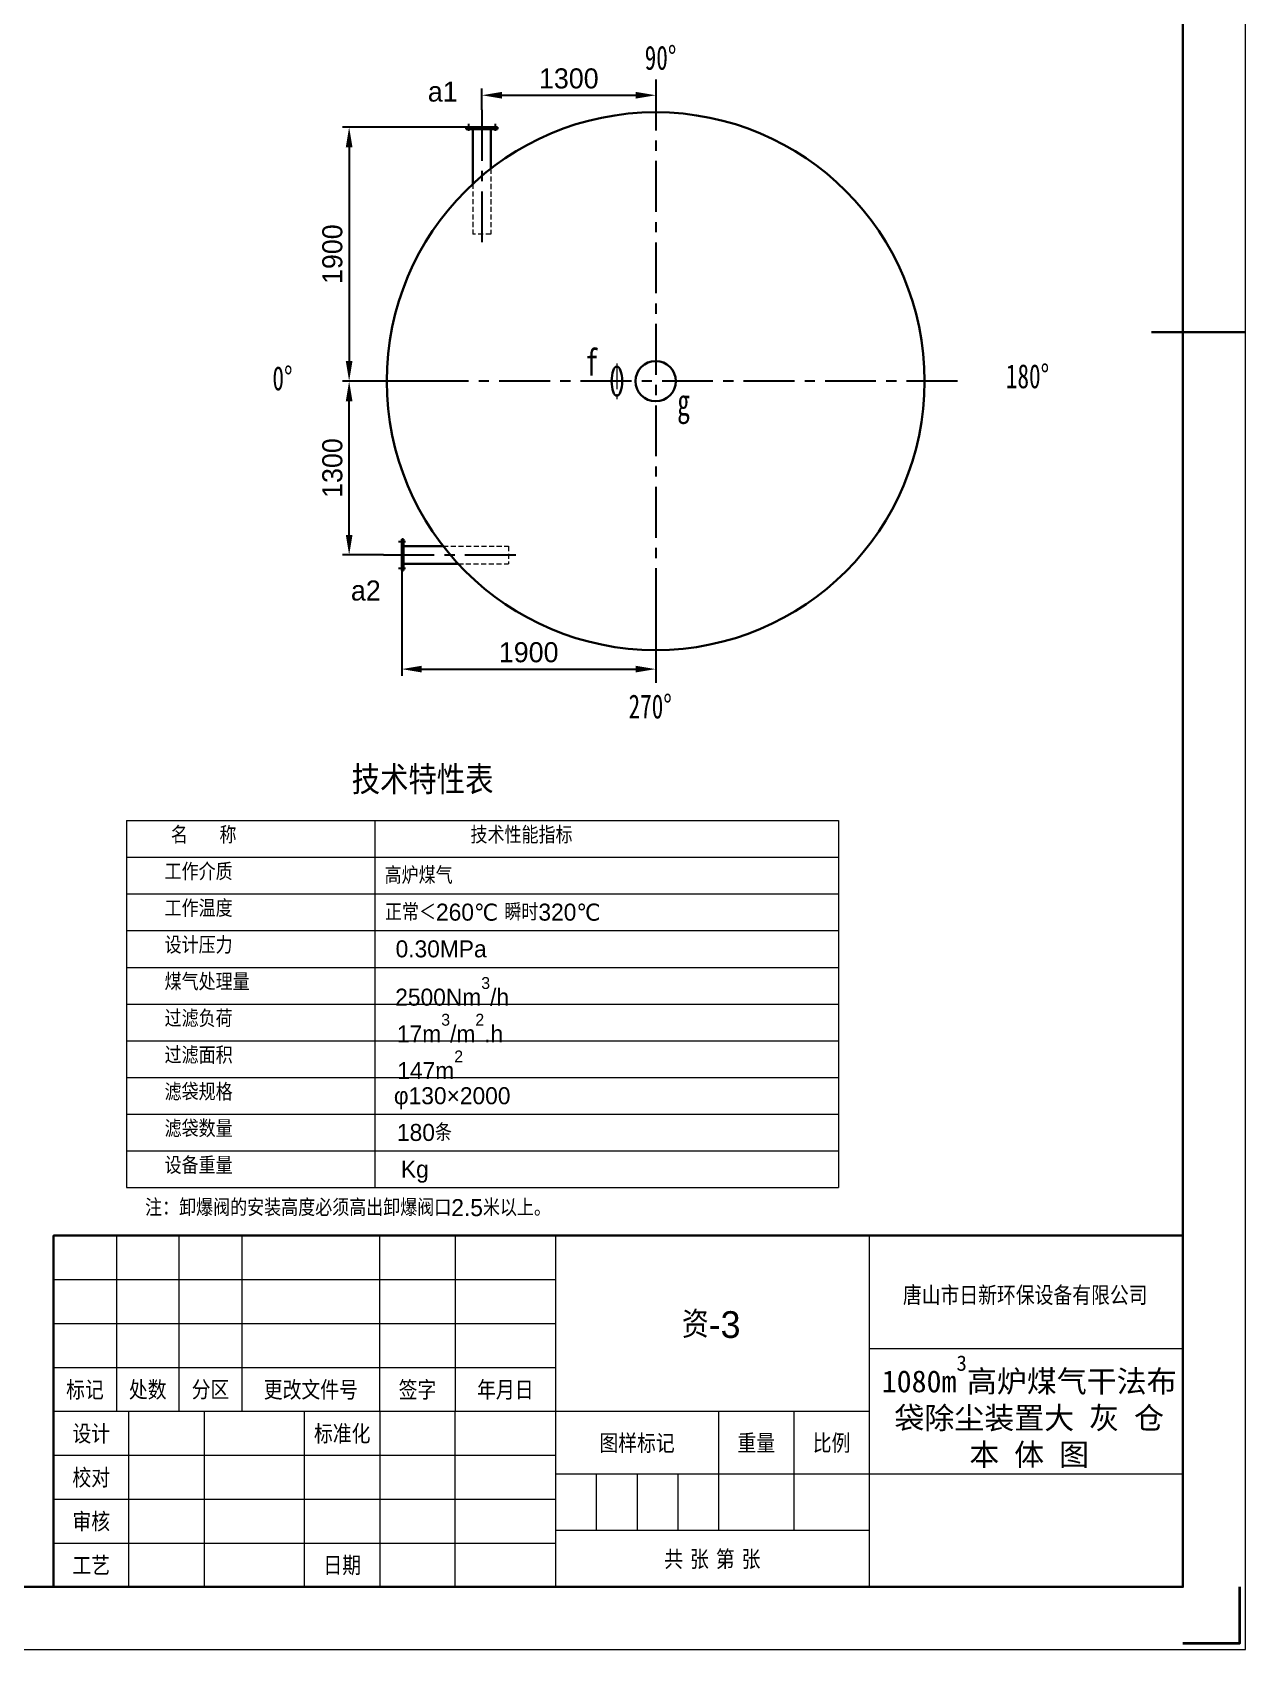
# Model space of a CAD drawing. Header units: millimetres. Extents: x 48549 to 244689, y 99496 to 172785.
# Drawn here: x 235613 to 244689, y 128630 to 140730 of the extents above; entities that cross this region are included whole.
import ezdxf
from ezdxf.enums import TextEntityAlignment as Align

# ---------------------------------------------------------------- set-up
doc = ezdxf.new("R2010")
doc.units = ezdxf.units.MM
doc.header["$LTSCALE"] = 3
doc.linetypes.add('CENTERX2', pattern=[101.6, 63.5, -12.7, 12.7, -12.7])
doc.linetypes.add('DASHED', pattern=[19.05, 12.7, -6.35])
doc.layers.add('Layer1', color=1, linetype='CENTERX2')
for name, color, linetype, lineweight in [('Layer3', 6, 'Continuous', 18), ('Layer4', 4, 'DASHED', 5), ('图层1', 7, 'Continuous', 30), ('图层2', 1, 'CENTERX2', 15), ('图层3', 6, 'Continuous', 9), ('图框_内框线', 5, 'Continuous', 30), ('图框_外框线', 7, 'Continuous', 9), ('图框_角线', 5, 'Continuous', 35)]:
    doc.layers.add(name, color=color, linetype=linetype, lineweight=lineweight)
doc.styles.get("Standard").update_dxf_attribs({"font": 'isocp.shx', "width": 0.707, "bigfont": 'hztxt.shx'})
doc.styles.add('仿宋体', font='ttxt1.shx', dxfattribs={"bigfont": 'hzfs.shx'})
doc.styles.add('工程字', font='gbenor.shx', dxfattribs={"bigfont": 'gbcbig.shx'})
doc.dimstyles.new('ISO-25', dxfattribs={"dimtxt": 150, "dimasz": 150, "dimexe": 50, "dimexo": 0, "dimgap": 50, "dimtad": 1, "dimdec": 1, "dimdsep": 46, "dimtxsty": '仿宋体', "dimcen": 2.5, "dimazin": 0, "dimtfac": 1, "dimtdec": 1, "dimtmove": 0, "dimatfit": 3, "dimfxl": 1, "dimarcsym": 0})

# ---------------------------------------------------------------- blocks, each defined once
blk = doc.blocks.new('*D194')
at = {"layer": 'Defpoints', "color": 0, "ltscale": 3}
for p in [(240276, 140264), (240276, 140259), (238976, 140150)]:
    blk.add_point(p, dxfattribs=at)
at = {"layer": '图层3', "color": 0, "lineweight": -2, "ltscale": 3}
for p, q in [((238976, 140150), (238976, 140309)), ((239126, 140259), (240126, 140259)), ((240276, 140264), (240276, 140209))]:
    blk.add_line(p, q, dxfattribs=at)
at = {"layer": '图层3', "color": 0, "ltscale": 3}
for points in [[(239126, 140284), (239126, 140234), (238976, 140259)], [(240126, 140284), (240126, 140234), (240276, 140259)]]:
    blk.add_solid(points, dxfattribs=at)
at = {"layer": '图层3', "color": 0, "ltscale": 3, "insert": (239626, 140384), "char_height": 150, "attachment_point": 5, "style": '仿宋体'}
blk.add_mtext('1300', dxfattribs=at)
blk = doc.blocks.new('*D195')
at = {"layer": 'Defpoints', "color": 0, "ltscale": 3}
for p in [(238858, 140020), (237983, 138120), (238729, 138120)]:
    blk.add_point(p, dxfattribs=at)
at = {"layer": '图层3', "color": 0, "lineweight": -2, "ltscale": 3}
for p, q in [((238858, 140020), (237933, 140020)), ((237983, 139870), (237983, 138270)), ((238729, 138120), (237933, 138120))]:
    blk.add_line(p, q, dxfattribs=at)
at = {"layer": '图层3', "color": 0, "ltscale": 3}
for points in [[(237958, 139870), (238008, 139870), (237983, 140020)], [(237958, 138270), (238008, 138270), (237983, 138120)]]:
    blk.add_solid(points, dxfattribs=at)
at = {"layer": '图层3', "color": 0, "ltscale": 3, "insert": (237858, 139070), "char_height": 150, "attachment_point": 5, "rotation": 90, "style": '仿宋体'}
blk.add_mtext('1900', dxfattribs=at)
blk = doc.blocks.new('*D196')
at = {"layer": 'Defpoints', "color": 0, "ltscale": 3}
for p in [(237983, 138120), (238239, 138120), (238239, 136820)]:
    blk.add_point(p, dxfattribs=at)
at = {"layer": '图层3', "color": 0, "lineweight": -2, "ltscale": 3}
for p, q in [((238239, 138120), (237933, 138120)), ((237983, 136970), (237983, 137970)), ((238239, 136820), (237933, 136820))]:
    blk.add_line(p, q, dxfattribs=at)
at = {"layer": '图层3', "color": 0, "ltscale": 3}
for points in [[(237958, 137970), (238008, 137970), (237983, 138120)], [(237958, 136970), (238008, 136970), (237983, 136820)]]:
    blk.add_solid(points, dxfattribs=at)
at = {"layer": '图层3', "color": 0, "ltscale": 3, "insert": (237858, 137470), "char_height": 150, "attachment_point": 5, "rotation": 90, "style": '仿宋体'}
blk.add_mtext('1300', dxfattribs=at)
blk = doc.blocks.new('*D197')
at = {"layer": 'Defpoints', "color": 0, "ltscale": 3}
for p in [(238376, 136702), (240276, 136702), (240276, 135966)]:
    blk.add_point(p, dxfattribs=at)
at = {"layer": '图层3', "color": 0, "lineweight": -2, "ltscale": 3}
for p, q in [((238376, 136702), (238376, 135916)), ((240276, 136702), (240276, 135916)), ((238526, 135966), (240126, 135966))]:
    blk.add_line(p, q, dxfattribs=at)
at = {"layer": '图层3', "color": 0, "ltscale": 3}
for points in [[(238526, 135991), (238526, 135941), (238376, 135966)], [(240126, 135991), (240126, 135941), (240276, 135966)]]:
    blk.add_solid(points, dxfattribs=at)
at = {"layer": '图层3', "color": 0, "ltscale": 3, "insert": (239326, 136091), "char_height": 150, "attachment_point": 5, "style": '仿宋体'}
blk.add_mtext('1900', dxfattribs=at)

msp = doc.modelspace()

# ---------------------------------------------------------------- linework, layer by layer
at = {"layer": 'Layer1', "ltscale": 2}
for p, q in [((240275.838, 140377.486), (240275.837, 135862.326)), ((238975.838, 140149.543), (238975.838, 139118.596)), ((238875.838, 140044.785), (238875.838, 139992.276)), ((239075.838, 140044.785), (239075.838, 139992.276)), ((242533.418, 138119.905), (238018.258, 138119.906)), ((238350.954, 136919.906), (238403.463, 136919.906)), ((238238.938, 136819.906), (239254.448, 136819.906)), ((238350.954, 136719.906), (238403.463, 136719.906))]:
    msp.add_line(p, q, dxfattribs=at)
at = {"layer": 'Layer3'}
for p, q in [((236318.607, 134833.432), (241642.2, 134833.432)), ((236318.607, 134833.432), (236318.607, 132086.484)), ((238174.542, 134833.432), (238174.542, 132086.484)), ((241642.2, 134833.794), (241642.2, 132086.484)), ((236318.607, 134558.737), (240153.785, 134558.737)), ((236318.607, 134558.737), (241642.2, 134558.737)), ((236318.607, 134284.042), (240153.785, 134284.042)), ((236318.607, 134284.042), (241642.2, 134284.042)), ((236318.607, 134009.347), (241642.2, 134009.347)), ((236318.607, 133734.653), (241642.2, 133734.653)), ((236318.607, 133459.958), (241642.2, 133459.958)), ((236318.607, 133185.263), (241642.2, 133185.263)), ((236318.607, 132910.569), (241642.2, 132910.569)), ((236318.607, 132635.874), (241642.2, 132635.874)), ((236318.607, 132361.179), (241642.2, 132361.179)), ((236318.607, 132086.484), (241642.2, 132086.484))]:
    msp.add_line(p, q, dxfattribs=at)
at = {"layer": 'Layer4'}
for p, q in [((239042.338, 139709.441), (239042.338, 139219.901)), ((238909.338, 139596.666), (238909.338, 139219.901)), ((239042.338, 139219.901), (238909.338, 139219.901)), ((238686.302, 136886.406), (239175.837, 136886.406)), ((239175.837, 136886.406), (239175.837, 136753.406)), ((238799.077, 136753.406), (239175.837, 136753.406))]:
    msp.add_line(p, q, dxfattribs=at)
at = {"layer": '图层1'}
for p, q in [((239093.338, 140019.901), (238858.338, 140019.901)), ((238858.338, 140005.901), (238858.338, 140019.901)), ((239093.338, 140005.901), (238858.338, 140005.901)), ((238909.338, 140005.901), (238909.338, 139596.666)), ((239042.338, 140005.901), (239042.338, 139709.441)), ((239093.338, 140019.901), (239093.338, 140005.901)), ((238375.837, 136937.406), (238375.837, 136702.406)), ((238375.837, 136937.406), (238389.837, 136937.406)), ((238389.837, 136937.406), (238389.837, 136702.406)), ((238389.837, 136886.406), (238686.302, 136886.406)), ((238389.837, 136886.406), (238686.298, 136886.406)), ((238389.837, 136753.406), (238799.077, 136753.406)), ((238389.837, 136753.406), (238799.073, 136753.406)), ((238389.837, 136702.406), (238375.837, 136702.406))]:
    msp.add_line(p, q, dxfattribs=at)
for radius in [2012, 150.5]:
    msp.add_circle((240275.838, 138119.906), radius, dxfattribs=at)
msp.add_ellipse((239985.674, 138119.906), major_axis=(0, -110), ratio=0.359090909, dxfattribs=at)
at = {"layer": '图层2'}
msp.add_line((239985.674, 138251.556), (239985.674, 137972.271), dxfattribs=at)
at = {"layer": '图框_内框线'}
msp.add_lwpolyline([(217985.775, 129099.539), (244219.645, 129099.539), (244219.645, 147871.539), (217985.775, 147871.539)], close=True, dxfattribs=at)
for points in [[(243984.995, 138485.539), (244688.945, 138485.539)], [(244219.645, 131727.619), (235772.245, 131727.619), (235772.245, 129099.539), (244219.645, 129099.539), (244219.645, 131727.619)]]:
    msp.add_lwpolyline(points, dxfattribs=at)
at = {"layer": '图框_外框线'}
for p, q in [((236241.545, 131727.619), (236241.545, 130413.579)), ((236710.845, 130413.579), (236710.845, 131727.619)), ((237180.145, 131727.619), (237180.145, 130413.579)), ((238212.605, 130413.579), (238212.605, 131727.619)), ((238775.765, 131727.619), (238775.765, 130413.579)), ((239526.645, 131727.619), (239526.645, 129099.539)), ((241873.145, 131727.619), (241873.145, 129099.539)), ((235772.245, 131399.109), (239526.645, 131399.109)), ((235772.245, 131070.599), (239526.645, 131070.599)), ((241873.145, 130882.879), (244219.645, 130882.879)), ((235772.245, 130742.089), (239526.645, 130742.089)), ((235772.245, 130413.579), (241873.145, 130413.579)), ((236335.405, 129099.539), (236335.405, 130413.579)), ((236898.565, 130413.579), (236898.565, 129099.539)), ((237649.445, 129099.539), (237649.445, 130413.579)), ((238212.605, 130413.579), (238212.605, 129099.539)), ((238775.765, 129099.539), (238775.765, 130413.579)), ((240746.825, 130413.579), (240746.825, 129521.909)), ((241309.985, 130413.579), (241309.985, 129521.909)), ((235772.245, 130085.069), (239526.645, 130085.069)), ((244219.645, 129944.279), (239526.645, 129944.279)), ((239831.69, 129944.279), (239831.69, 129521.909)), ((240136.735, 129944.279), (240136.735, 129521.909)), ((240441.78, 129944.279), (240441.78, 129521.909)), ((235772.245, 129756.559), (239526.645, 129756.559)), ((241873.145, 129521.909), (239526.645, 129521.909)), ((235772.245, 129428.049), (239526.645, 129428.049))]:
    msp.add_line(p, q, dxfattribs=at)
msp.add_lwpolyline([(216812.525, 128630.239), (244688.945, 128630.239), (244688.945, 148340.839), (216812.525, 148340.839)], close=True, dxfattribs=at)
at = {"layer": '图框_角线', "flags": 128}
msp.add_lwpolyline([(244642.015, 129099.539), (244642.015, 128677.169), (244219.645, 128677.169)], dxfattribs=at)
msp.add_lwpolyline([(244642.015, 129099.539), (244642.015, 128677.169), (244219.645, 128677.169)], dxfattribs=at)

# ---------------------------------------------------------------- texts
at = {"layer": 'Layer3', "style": '仿宋体'}
for s, height, p in [('唐山市日新环保设备有限公司', 140.79, (243040.246, 131286.47)), ('资-3', 200, (240691.355, 131070.785)), ('标记', 140.79, (236006.895, 130577.834)), ('处数', 140.79, (236476.195, 130577.834)), ('分区', 140.79, (236945.495, 130577.834)), ('更改文件号', 140.79, (237696.375, 130577.834)), ('签字', 140.79, (238494.185, 130577.834)), ('年月日', 140.79, (239151.205, 130577.834)), ('设计', 140.79, (236053.825, 130249.324)), ('标准化', 140.79, (237931.025, 130249.324)), ('图样标记', 140.79, (240136.735, 130178.929)), ('重量', 140.79, (241028.405, 130178.929)), ('比例', 140.79, (241591.565, 130178.929)), ('校对', 140.79, (236053.825, 129920.814)), ('审核', 140.79, (236053.825, 129592.304)), ('共 张 第 张', 140.79, (240699.895, 129310.724)), ('工艺', 140.79, (236053.825, 129263.794)), ('日期', 140.79, (237931.025, 129263.794))]:
    msp.add_text(s, height=height, dxfattribs=at).set_placement(p, align=Align.MIDDLE)
at = {"layer": 'Layer3', "char_height": 180, "width": 1925.63, "attachment_point": 1}
for s, insert in [('{\\f仿宋_GB2312|b0|i0|c134|p49;90%%d}', (240193.644, 140629.554)), ('{\\f仿宋_GB2312|b0|i0|c134|p49;0%%d}', (237409.075, 138231.535)), ('{\\f仿宋_GB2312|b0|i0|c134|p49;180%%d}', (242895.548, 138247.207)), ('{\\f仿宋_GB2312|b0|i0|c134|p49;270%%d}', (240073.096, 135776.354))]:
    msp.add_mtext(s, dxfattribs=dict(at, insert=insert))
at = {"layer": 'Layer3', "char_height": 200, "attachment_point": 1}
for s, insert in [('{\\f仿宋_GB2312|b0|i0|c134|p49;f}', (239750.467, 138361.967)), ('{\\f仿宋_GB2312|b0|i0|c134|p49;g}', (240436.626, 138062.837))]:
    msp.add_mtext(s, dxfattribs=dict(at, insert=insert))
at = {"layer": 'Layer3', "attachment_point": 1, "style": '仿宋体'}
for s, insert, char_height in [('  {\\H1.667x;技术特性表}', (237907.456, 135241.547), 127.26091), ('  名     称', (236555.053, 134788.081), 127.2609), ('  技术性能指标', (238796.017, 134788.081), 127.2609), (' 工作介质', (236555.053, 134513.386), 127.2609), (' 高炉煤气', (238200.795, 134486.025), 127.2609), (' 工作温度', (236555.053, 134238.692), 127.2609), (' 正常＜260℃ 瞬时320℃ ', (238203.542, 134211.33), 127.26091), (' 设计压力', (236555.053, 133963.997), 127.2609), (' 0.30MPa', (238283.041, 133936.635), 127.2609), (' 煤气处理量', (236555.053, 133689.302), 127.2609), (' 2500Nm{\\H0.7x;\\S3^ ;}/h', (238280.476, 133661.941), 127.26091), (' 过滤负荷', (236555.053, 133414.607), 127.2609), (' 17m{\\H0.7x;\\S3^ ;}/m{\\H0.7x;\\S2^ ;}.h', (238293.298, 133387.246), 127.26091), (' 过滤面积', (236555.053, 133139.913), 127.2609), (' 147m{\\H0.7x;\\S2^ ;}', (238295.862, 133112.551), 127.26091), (' 滤袋规格', (236555.053, 132865.218), 127.2609), (' φ130×2000', (238270.218, 132837.857), 127.2609), (' 滤袋数量', (236555.053, 132590.523), 127.2609), (' 180条', (238293.298, 132563.162), 127.2609), (' 设备重量', (236555.053, 132315.829), 127.2609), ('Kg', (238370.232, 132288.467), 127.2609), ('注：卸爆阀的安装高度必须高出卸爆阀口2.5米以上。', (236456.309, 132000.661), 127.26091)]:
    msp.add_mtext(s, dxfattribs=dict(at, insert=insert, char_height=char_height))
at = {"layer": 'Layer3', "insert": (243069.711, 130410.594), "char_height": 164.255, "width": 2235.82907, "attachment_point": 5, "style": '工程字'}
msp.add_mtext('{\\fFangSong_GB2312|b0|i0|c134|p49;1080m\\H0.7x;\\S3^ ;\\H1.429x;高炉煤气干法布袋除尘装置大 灰 仓 本 体 图  }', dxfattribs=at)
at = {"layer": '图层3', "char_height": 150, "width": 1925.63, "attachment_point": 1, "style": '仿宋体'}
for s, insert in [('a1', (238571.535, 140361.618)), ('a2', (237996.123, 136628.917))]:
    msp.add_mtext(s, dxfattribs=dict(at, insert=insert))

# ---------------------------------------------------------------- dimensions: what is measured, and where the dimension line sits
at = {"layer": '图层3', "ltscale": 3}
for base, p1, p2, picture, middle in [((240275.838, 140259.335), (238975.838, 140149.543), (240275.838, 140263.636), '*D194', (239625.838, 140384.335)), ((240275.837, 135966.277), (238375.837, 136702.406), (240275.837, 136702.406), '*D197', (239325.837, 136091.277))]:
    dim = msp.add_linear_dim(base=base, p1=p1, p2=p2, dimstyle='ISO-25', dxfattribs=at)
    dim.commit()
    dim.dimension.update_dxf_attribs({"geometry": picture, "text_midpoint": middle})
for p1, p2, picture, middle in [((238858.338, 140019.901), (238729.23, 138119.906), '*D195', (237858.065, 139069.904)), ((238238.938, 136819.906), (238238.938, 138119.906), '*D196', (237858.065, 137469.906))]:
    dim = msp.add_linear_dim(base=(237983.065, 138119.906), p1=p1, p2=p2, angle=90, dimstyle='ISO-25', dxfattribs=at)
    dim.commit()
    dim.dimension.update_dxf_attribs({"geometry": picture, "text_midpoint": middle})

doc.saveas('drawing.dxf')
